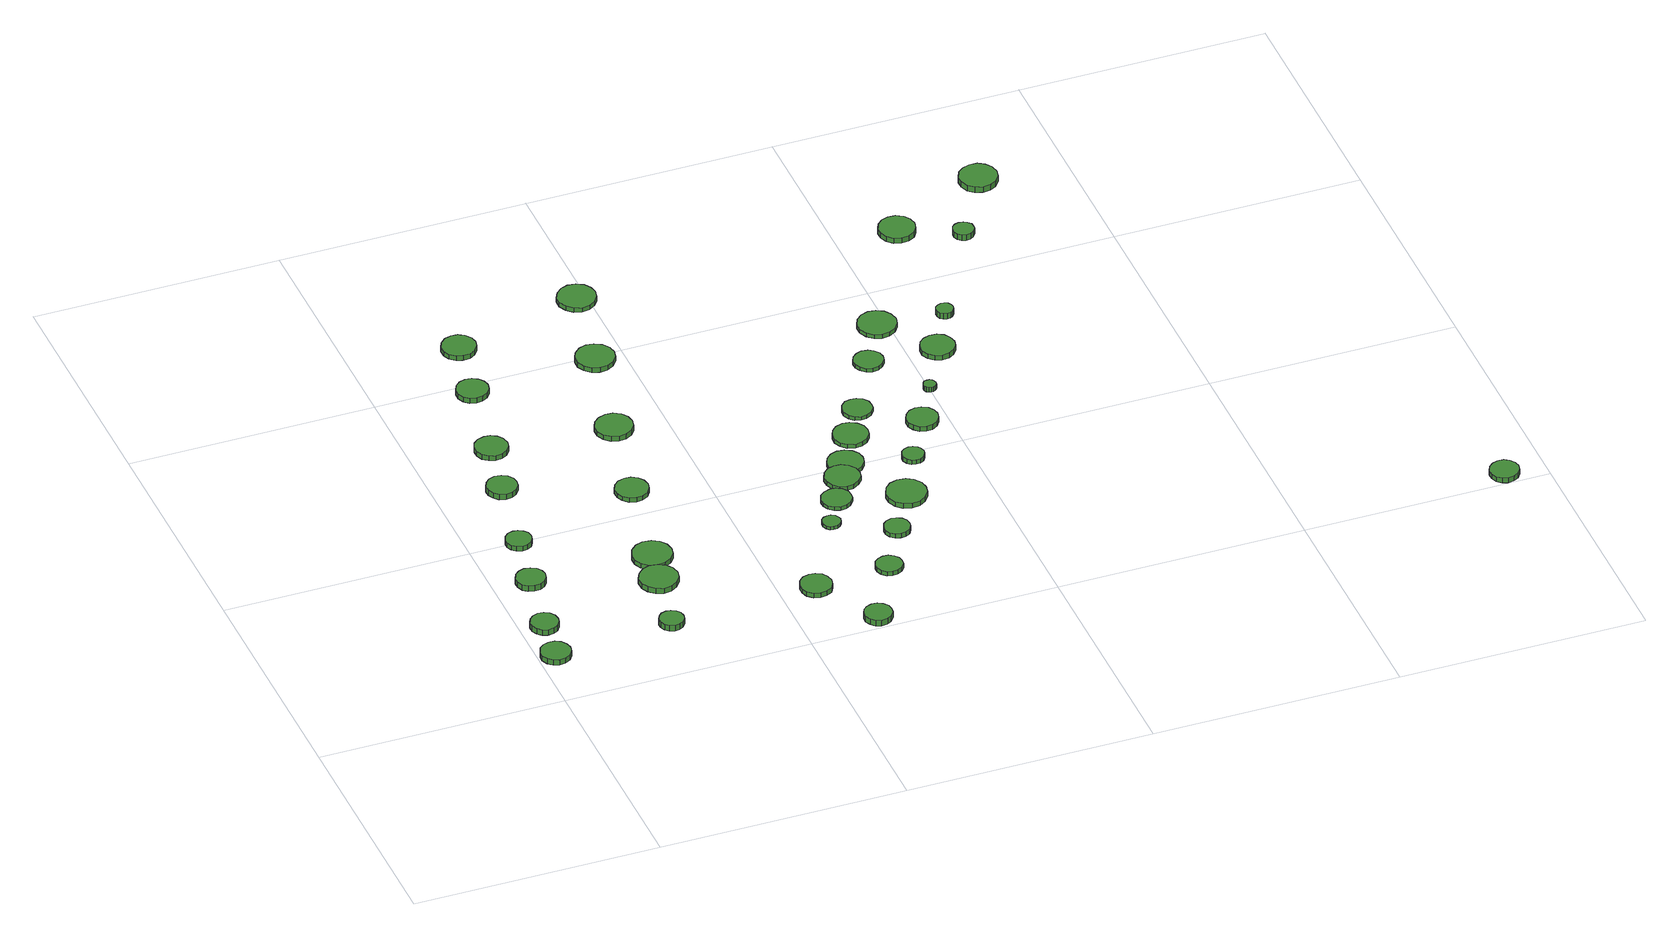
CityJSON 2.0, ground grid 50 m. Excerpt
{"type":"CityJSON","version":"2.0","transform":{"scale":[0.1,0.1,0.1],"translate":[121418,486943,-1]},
"CityObjects":{
"tree1":{"type":"SolitaryVegetationObject","attributes":{"function":"something"},"geometry":[{"type":"MultiSurface","lod":"1","boundaries":[[[0,1,2,3,4,5,6,7,8,9,10,11,12,13,14]],[[15,16,17,18,19,20,21,22,23,24,25,26,27,28,29]],[[0,29,28,1]],[[1,28,27,2]],[[2,27,26,3]],[[3,26,25,4]],[[4,25,24,5]],[[5,24,23,6]],[[6,23,22,7]],[[7,22,21,8]],[[8,21,20,9]],[[9,20,19,10]],[[10,19,18,11]],[[11,18,17,12]],[[12,17,16,13]],[[13,16,15,14]],[[14,15,29,0]]]}]},
"tree2":{"type":"SolitaryVegetationObject","attributes":{"function":"something"},"geometry":[{"type":"MultiSurface","lod":"1","boundaries":[[[30,31,32,33,34,35,36,37,38,39,40,41,42,43,44]],[[45,46,47,48,49,50,51,52,53,54,55,56,57,58,59]],[[30,59,58,31]],[[31,58,57,32]],[[32,57,56,33]],[[33,56,55,34]],[[34,55,54,35]],[[35,54,53,36]],[[36,53,52,37]],[[37,52,51,38]],[[38,51,50,39]],[[39,50,49,40]],[[40,49,48,41]],[[41,48,47,42]],[[42,47,46,43]],[[43,46,45,44]],[[44,45,59,30]]]}]},
"tree3":{"type":"SolitaryVegetationObject","attributes":{"function":"something"},"geometry":[{"type":"MultiSurface","lod":"1","boundaries":[[[60,61,62,63,64,65,66,67,68,69,70,71,72,73,74]],[[75,76,77,78,79,80,81,82,83,84,85,86,87,88,89]],[[60,89,88,61]],[[61,88,87,62]],[[62,87,86,63]],[[63,86,85,64]],[[64,85,84,65]],[[65,84,83,66]],[[66,83,82,67]],[[67,82,81,68]],[[68,81,80,69]],[[69,80,79,70]],[[70,79,78,71]],[[71,78,77,72]],[[72,77,76,73]],[[73,76,75,74]],[[74,75,89,60]]]}]},
"tree4":{"type":"SolitaryVegetationObject","attributes":{"function":"something"},"geometry":[{"type":"MultiSurface","lod":"1","boundaries":[[[90,91,92,93,94,95,96,97,98,99,100,101,102,103,104]],[[105,106,107,108,109,110,111,112,113,114,115,116,117,118,119]],[[90,119,118,91]],[[91,118,117,92]],[[92,117,116,93]],[[93,116,115,94]],[[94,115,114,95]],[[95,114,113,96]],[[96,113,112,97]],[[97,112,111,98]],[[98,111,110,99]],[[99,110,109,100]],[[100,109,108,101]],[[101,108,107,102]],[[102,107,106,103]],[[103,106,105,104]],[[104,105,119,90]]]}]},
"tree5":{"type":"SolitaryVegetationObject","attributes":{"function":"something"},"geometry":[{"type":"MultiSurface","lod":"1","boundaries":[[[120,121,122,123,124,125,126,127,128,129,130,131,132,133,134]],[[135,136,137,138,139,140,141,142,143,144,145,146,147,148,149]],[[120,149,148,121]],[[121,148,147,122]],[[122,147,146,123]],[[123,146,145,124]],[[124,145,144,125]],[[125,144,143,126]],[[126,143,142,127]],[[127,142,141,128]],[[128,141,140,129]],[[129,140,139,130]],[[130,139,138,131]],[[131,138,137,132]],[[132,137,136,133]],[[133,136,135,134]],[[134,135,149,120]]]}]},
"tree6":{"type":"SolitaryVegetationObject","attributes":{"function":"something"},"geometry":[{"type":"MultiSurface","lod":"1","boundaries":[[[150,151,152,153,154,155,156,157,158,159,160,161,162,163,164]],[[165,166,167,168,169,170,171,172,173,174,175,176,177,178,179]],[[150,179,178,151]],[[151,178,177,152]],[[152,177,176,153]],[[153,176,175,154]],[[154,175,174,155]],[[155,174,173,156]],[[156,173,172,157]],[[157,172,171,158]],[[158,171,170,159]],[[159,170,169,160]],[[160,169,168,161]],[[161,168,167,162]],[[162,167,166,163]],[[163,166,165,164]],[[164,165,179,150]]]}]},
"tree7":{"type":"SolitaryVegetationObject","attributes":{"function":"something"},"geometry":[{"type":"MultiSurface","lod":"1","boundaries":[[[180,181,182,183,184,185,186,187,188,189,190,191,192,193,194]],[[195,196,197,198,199,200,201,202,203,204,205,206,207,208,209]],[[180,209,208,181]],[[181,208,207,182]],[[182,207,206,183]],[[183,206,205,184]],[[184,205,204,185]],[[185,204,203,186]],[[186,203,202,187]],[[187,202,201,188]],[[188,201,200,189]],[[189,200,199,190]],[[190,199,198,191]],[[191,198,197,192]],[[192,197,196,193]],[[193,196,195,194]],[[194,195,209,180]]]}]},
"tree8":{"type":"SolitaryVegetationObject","attributes":{"function":"something"},"geometry":[{"type":"MultiSurface","lod":"1","boundaries":[[[210,211,212,213,214,215,216,217,218,219,220,221,222,223,224]],[[225,226,227,228,229,230,231,232,233,234,235,236,237,238,239]],[[210,239,238,211]],[[211,238,237,212]],[[212,237,236,213]],[[213,236,235,214]],[[214,235,234,215]],[[215,234,233,216]],[[216,233,232,217]],[[217,232,231,218]],[[218,231,230,219]],[[219,230,229,220]],[[220,229,228,221]],[[221,228,227,222]],[[222,227,226,223]],[[223,226,225,224]],[[224,225,239,210]]]}]},
"tree9":{"type":"SolitaryVegetationObject","attributes":{"function":"something"},"geometry":[{"type":"MultiSurface","lod":"1","boundaries":[[[240,241,242,243,244,245,246,247,248,249,250,251,252,253,254]],[[255,256,257,258,259,260,261,262,263,264,265,266,267,268,269]],[[240,269,268,241]],[[241,268,267,242]],[[242,267,266,243]],[[243,266,265,244]],[[244,265,264,245]],[[245,264,263,246]],[[246,263,262,247]],[[247,262,261,248]],[[248,261,260,249]],[[249,260,259,250]],[[250,259,258,251]],[[251,258,257,252]],[[252,257,256,253]],[[253,256,255,254]],[[254,255,269,240]]]}]},
"tree10":{"type":"SolitaryVegetationObject","attributes":{"function":"something"},"geometry":[{"type":"MultiSurface","lod":"1","boundaries":[[[270,271,272,273,274,275,276,277,278,279,280,281,282,283,284]],[[285,286,287,288,289,290,291,292,293,294,295,296,297,298,299]],[[270,299,298,271]],[[271,298,297,272]],[[272,297,296,273]],[[273,296,295,274]],[[274,295,294,275]],[[275,294,293,276]],[[276,293,292,277]],[[277,292,291,278]],[[278,291,290,279]],[[279,290,289,280]],[[280,289,288,281]],[[281,288,287,282]],[[282,287,286,283]],[[283,286,285,284]],[[284,285,299,270]]]}]},
"tree11":{"type":"SolitaryVegetationObject","attributes":{"function":"something"},"geometry":[{"type":"MultiSurface","lod":"1","boundaries":[[[300,301,302,303,304,305,306,307,308,309,310,311,312,313,314]],[[315,316,317,318,319,320,321,322,323,324,325,326,327,328,329]],[[300,329,328,301]],[[301,328,327,302]],[[302,327,326,303]],[[303,326,325,304]],[[304,325,324,305]],[[305,324,323,306]],[[306,323,322,307]],[[307,322,321,308]],[[308,321,320,309]],[[309,320,319,310]],[[310,319,318,311]],[[311,318,317,312]],[[312,317,316,313]],[[313,316,315,314]],[[314,315,329,300]]]}]},
"tree12":{"type":"SolitaryVegetationObject","attributes":{"function":"something"},"geometry":[{"type":"MultiSurface","lod":"1","boundaries":[[[330,331,332,333,334,335,336,337,338,339,340,341,342,343,344]],[[345,346,347,348,349,350,351,352,353,354,355,356,357,358,359]],[[330,359,358,331]],[[331,358,357,332]],[[332,357,356,333]],[[333,356,355,334]],[[334,355,354,335]],[[335,354,353,336]],[[336,353,352,337]],[[337,352,351,338]],[[338,351,350,339]],[[339,350,349,340]],[[340,349,348,341]],[[341,348,347,342]],[[342,347,346,343]],[[343,346,345,344]],[[344,345,359,330]]]}]},
"tree13":{"type":"SolitaryVegetationObject","attributes":{"function":"something"},"geometry":[{"type":"MultiSurface","lod":"1","boundaries":[[[360,361,362,363,364,365,366,367,368,369,370,371,372,373,374]],[[375,376,377,378,379,380,381,382,383,384,385,386,387,388,389]],[[360,389,388,361]],[[361,388,387,362]],[[362,387,386,363]],[[363,386,385,364]],[[364,385,384,365]],[[365,384,383,366]],[[366,383,382,367]],[[367,382,381,368]],[[368,381,380,369]],[[369,380,379,370]],[[370,379,378,371]],[[371,378,377,372]],[[372,377,376,373]],[[373,376,375,374]],[[374,375,389,360]]]}]},
"tree14":{"type":"SolitaryVegetationObject","attributes":{"function":"something"},"geometry":[{"type":"MultiSurface","lod":"1","boundaries":[[[390,391,392,393,394,395,396,397,398,399,400,401,402,403,404]],[[405,406,407,408,409,410,411,412,413,414,415,416,417,418,419]],[[390,419,418,391]],[[391,418,417,392]],[[392,417,416,393]],[[393,416,415,394]],[[394,415,414,395]],[[395,414,413,396]],[[396,413,412,397]],[[397,412,411,398]],[[398,411,410,399]],[[399,410,409,400]],[[400,409,408,401]],[[401,408,407,402]],[[402,407,406,403]],[[403,406,405,404]],[[404,405,419,390]]]}]},
"tree15":{"type":"SolitaryVegetationObject","attributes":{"function":"something"},"geometry":[{"type":"MultiSurface","lod":"1","boundaries":[[[420,421,422,423,424,425,426,427,428,429,430,431,432,433,434]],[[435,436,437,438,439,440,441,442,443,444,445,446,447,448,449]],[[420,449,448,421]],[[421,448,447,422]],[[422,447,446,423]],[[423,446,445,424]],[[424,445,444,425]],[[425,444,443,426]],[[426,443,442,427]],[[427,442,441,428]],[[428,441,440,429]],[[429,440,439,430]],[[430,439,438,431]],[[431,438,437,432]],[[432,437,436,433]],[[433,436,435,434]],[[434,435,449,420]]]}]},
"tree16":{"type":"SolitaryVegetationObject","attributes":{"function":"something"},"geometry":[{"type":"MultiSurface","lod":"1","boundaries":[[[450,451,452,453,454,455,456,457,458,459,460,461,462,463,464]],[[465,466,467,468,469,470,471,472,473,474,475,476,477,478,479]],[[450,479,478,451]],[[451,478,477,452]],[[452,477,476,453]],[[453,476,475,454]],[[454,475,474,455]],[[455,474,473,456]],[[456,473,472,457]],[[457,472,471,458]],[[458,471,470,459]],[[459,470,469,460]],[[460,469,468,461]],[[461,468,467,462]],[[462,467,466,463]],[[463,466,465,464]],[[464,465,479,450]]]}]},
"tree17":{"type":"SolitaryVegetationObject","attributes":{"function":"something"},"geometry":[{"type":"MultiSurface","lod":"1","boundaries":[[[480,481,482,483,484,485,486,487,488,489,490,491,492,493,494]],[[495,496,497,498,499,500,501,502,503,504,505,506,507,508,509]],[[480,509,508,481]],[[481,508,507,482]],[[482,507,506,483]],[[483,506,505,484]],[[484,505,504,485]],[[485,504,503,486]],[[486,503,502,487]],[[487,502,501,488]],[[488,501,500,489]],[[489,500,499,490]],[[490,499,498,491]],[[491,498,497,492]],[[492,497,496,493]],[[493,496,495,494]],[[494,495,509,480]]]}]},
"tree18":{"type":"SolitaryVegetationObject","attributes":{"function":"something"},"geometry":[{"type":"MultiSurface","lod":"1","boundaries":[[[510,511,512,513,514,515,516,517,518,519,520,521,522,523,524]],[[525,526,527,528,529,530,531,532,533,534,535,536,537,538,539]],[[510,539,538,511]],[[511,538,537,512]],[[512,537,536,513]],[[513,536,535,514]],[[514,535,534,515]],[[515,534,533,516]],[[516,533,532,517]],[[517,532,531,518]],[[518,531,530,519]],[[519,530,529,520]],[[520,529,528,521]],[[521,528,527,522]],[[522,527,526,523]],[[523,526,525,524]],[[524,525,539,510]]]}]},
"tree19":{"type":"SolitaryVegetationObject","attributes":{"function":"something"},"geometry":[{"type":"MultiSurface","lod":"1","boundaries":[[[540,541,542,543,544,545,546,547,548,549,550,551,552,553,554]],[[555,556,557,558,559,560,561,562,563,564,565,566,567,568,569]],[[540,569,568,541]],[[541,568,567,542]],[[542,567,566,543]],[[543,566,565,544]],[[544,565,564,545]],[[545,564,563,546]],[[546,563,562,547]],[[547,562,561,548]],[[548,561,560,549]],[[549,560,559,550]],[[550,559,558,551]],[[551,558,557,552]],[[552,557,556,553]],[[553,556,555,554]],[[554,555,569,540]]]}]},
"tree20":{"type":"SolitaryVegetationObject","attributes":{"function":"something"},"geometry":[{"type":"MultiSurface","lod":"1","boundaries":[[[570,571,572,573,574,575,576,577,578,579,580,581,582,583,584]],[[585,586,587,588,589,590,591,592,593,594,595,596,597,598,599]],[[570,599,598,571]],[[571,598,597,572]],[[572,597,596,573]],[[573,596,595,574]],[[574,595,594,575]],[[575,594,593,576]],[[576,593,592,577]],[[577,592,591,578]],[[578,591,590,579]],[[579,590,589,580]],[[580,589,588,581]],[[581,588,587,582]],[[582,587,586,583]],[[583,586,585,584]],[[584,585,599,570]]]}]},
"tree21":{"type":"SolitaryVegetationObject","attributes":{"function":"something"},"geometry":[{"type":"MultiSurface","lod":"1","boundaries":[[[600,601,602,603,604,605,606,607,608,609,610,611,612,613,614]],[[615,616,617,618,619,620,621,622,623,624,625,626,627,628,629]],[[600,629,628,601]],[[601,628,627,602]],[[602,627,626,603]],[[603,626,625,604]],[[604,625,624,605]],[[605,624,623,606]],[[606,623,622,607]],[[607,622,621,608]],[[608,621,620,609]],[[609,620,619,610]],[[610,619,618,611]],[[611,618,617,612]],[[612,617,616,613]],[[613,616,615,614]],[[614,615,629,600]]]}]},
"tree22":{"type":"SolitaryVegetationObject","attributes":{"function":"something"},"geometry":[{"type":"MultiSurface","lod":"1","boundaries":[[[630,631,632,633,634,635,636,637,638,639,640,641,642,643,644]],[[645,646,647,648,649,650,651,652,653,654,655,656,657,658,659]],[[630,659,658,631]],[[631,658,657,632]],[[632,657,656,633]],[[633,656,655,634]],[[634,655,654,635]],[[635,654,653,636]],[[636,653,652,637]],[[637,652,651,638]],[[638,651,650,639]],[[639,650,649,640]],[[640,649,648,641]],[[641,648,647,642]],[[642,647,646,643]],[[643,646,645,644]],[[644,645,659,630]]]}]},
"tree23":{"type":"SolitaryVegetationObject","attributes":{"function":"something"},"geometry":[{"type":"MultiSurface","lod":"1","boundaries":[[[660,661,662,663,664,665,666,667,668,669,670,671,672,673,674]],[[675,676,677,678,679,680,681,682,683,684,685,686,687,688,689]],[[660,689,688,661]],[[661,688,687,662]],[[662,687,686,663]],[[663,686,685,664]],[[664,685,684,665]],[[665,684,683,666]],[[666,683,682,667]],[[667,682,681,668]],[[668,681,680,669]],[[669,680,679,670]],[[670,679,678,671]],[[671,678,677,672]],[[672,677,676,673]],[[673,676,675,674]],[[674,675,689,660]]]}]},
"tree24":{"type":"SolitaryVegetationObject","attributes":{"function":"something"},"geometry":[{"type":"MultiSurface","lod":"1","boundaries":[[[690,691,692,693,694,695,696,697,698,699,700,701,702,703,704]],[[705,706,707,708,709,710,711,712,713,714,715,716,717,718,719]],[[690,719,718,691]],[[691,718,717,692]],[[692,717,716,693]],[[693,716,715,694]],[[694,715,714,695]],[[695,714,713,696]],[[696,713,712,697]],[[697,712,711,698]],[[698,711,710,699]],[[699,710,709,700]],[[700,709,708,701]],[[701,708,707,702]],[[702,707,706,703]],[[703,706,705,704]],[[704,705,719,690]]]}]},
"tree25":{"type":"SolitaryVegetationObject","attributes":{"function":"something"},"geometry":[{"type":"MultiSurface","lod":"1","boundaries":[[[720,721,722,723,724,725,726,727,728,729,730,731,732,733,734]],[[735,736,737,738,739,740,741,742,743,744,745,746,747,748,749]],[[720,749,748,721]],[[721,748,747,722]],[[722,747,746,723]],[[723,746,745,724]],[[724,745,744,725]],[[725,744,743,726]],[[726,743,742,727]],[[727,742,741,728]],[[728,741,740,729]],[[729,740,739,730]],[[730,739,738,731]],[[731,738,737,732]],[[732,737,736,733]],[[733,736,735,734]],[[734,735,749,720]]]}]},
"tree26":{"type":"SolitaryVegetationObject","attributes":{"function":"something"},"geometry":[{"type":"MultiSurface","lod":"1","boundaries":[[[750,751,752,753,754,755,756,757,758,759,760,761,762,763,764]],[[765,766,767,768,769,770,771,772,773,774,775,776,777,778,779]],[[750,779,778,751]],[[751,778,777,752]],[[752,777,776,753]],[[753,776,775,754]],[[754,775,774,755]],[[755,774,773,756]],[[756,773,772,757]],[[757,772,771,758]],[[758,771,770,759]],[[759,770,769,760]],[[760,769,768,761]],[[761,768,767,762]],[[762,767,766,763]],[[763,766,765,764]],[[764,765,779,750]]]}]},
"tree27":{"type":"SolitaryVegetationObject","attributes":{"function":"something"},"geometry":[{"type":"MultiSurface","lod":"1","boundaries":[[[780,781,782,783,784,785,786,787,788,789,790,791,792,793,794]],[[795,796,797,798,799,800,801,802,803,804,805,806,807,808,809]],[[780,809,808,781]],[[781,808,807,782]],[[782,807,806,783]],[[783,806,805,784]],[[784,805,804,785]],[[785,804,803,786]],[[786,803,802,787]],[[787,802,801,788]],[[788,801,800,789]],[[789,800,799,790]],[[790,799,798,791]],[[791,798,797,792]],[[792,797,796,793]],[[793,796,795,794]],[[794,795,809,780]]]}]},
"tree28":{"type":"SolitaryVegetationObject","attributes":{"function":"something"},"geometry":[{"type":"MultiSurface","lod":"1","boundaries":[[[810,811,812,813,814,815,816,817,818,819,820,821,822,823,824]],[[825,826,827,828,829,830,831,832,833,834,835,836,837,838,839]],[[810,839,838,811]],[[811,838,837,812]],[[812,837,836,813]],[[813,836,835,814]],[[814,835,834,815]],[[815,834,833,816]],[[816,833,832,817]],[[817,832,831,818]],[[818,831,830,819]],[[819,830,829,820]],[[820,829,828,821]],[[821,828,827,822]],[[822,827,826,823]],[[823,826,825,824]],[[824,825,839,810]]]}]},
"tree29":{"type":"SolitaryVegetationObject","attributes":{"function":"something"},"geometry":[{"type":"MultiSurface","lod":"1","boundaries":[[[840,841,842,843,844,845,846,847,848,849,850,851,852,853,854]],[[855,856,857,858,859,860,861,862,863,864,865,866,867,868,869]],[[840,869,868,841]],[[841,868,867,842]],[[842,867,866,843]],[[843,866,865,844]],[[844,865,864,845]],[[845,864,863,846]],[[846,863,862,847]],[[847,862,861,848]],[[848,861,860,849]],[[849,860,859,850]],[[850,859,858,851]],[[851,858,857,852]],[[852,857,856,853]],[[853,856,855,854]],[[854,855,869,840]]]}]},
"tree30":{"type":"SolitaryVegetationObject","attributes":{"function":"something"},"geometry":[{"type":"MultiSurface","lod":"1","boundaries":[[[870,871,872,873,874,875,876,877,878,879,880,881,882,883,884]],[[885,886,887,888,889,890,891,892,893,894,895,896,897,898,899]],[[870,899,898,871]],[[871,898,897,872]],[[872,897,896,873]],[[873,896,895,874]],[[874,895,894,875]],[[875,894,893,876]],[[876,893,892,877]],[[877,892,891,878]],[[878,891,890,879]],[[879,890,889,880]],[[880,889,888,881]],[[881,888,887,882]],[[882,887,886,883]],[[883,886,885,884]],[[884,885,899,870]]]}]},
"tree31":{"type":"SolitaryVegetationObject","attributes":{"function":"something"},"geometry":[{"type":"MultiSurface","lod":"1","boundaries":[[[900,901,902,903,904,905,906,907,908,909,910,911,912,913,914]],[[915,916,917,918,919,920,921,922,923,924,925,926,927,928,929]],[[900,929,928,901]],[[901,928,927,902]],[[902,927,926,903]],[[903,926,925,904]],[[904,925,924,905]],[[905,924,923,906]],[[906,923,922,907]],[[907,922,921,908]],[[908,921,920,909]],[[909,920,919,910]],[[910,919,918,911]],[[911,918,917,912]],[[912,917,916,913]],[[913,916,915,914]],[[914,915,929,900]]]}]},
"tree32":{"type":"SolitaryVegetationObject","attributes":{"function":"something"},"geometry":[{"type":"MultiSurface","lod":"1","boundaries":[[[930,931,932,933,934,935,936,937,938,939,940,941,942,943,944]],[[945,946,947,948,949,950,951,952,953,954,955,956,957,958,959]],[[930,959,958,931]],[[931,958,957,932]],[[932,957,956,933]],[[933,956,955,934]],[[934,955,954,935]],[[935,954,953,936]],[[936,953,952,937]],[[937,952,951,938]],[[938,951,950,939]],[[939,950,949,940]],[[940,949,948,941]],[[941,948,947,942]],[[942,947,946,943]],[[943,946,945,944]],[[944,945,959,930]]]}]},
"tree33":{"type":"SolitaryVegetationObject","attributes":{"function":"something"},"geometry":[{"type":"MultiSurface","lod":"1","boundaries":[[[960,961,962,963,964,965,966,967,968,969,970,971,972,973,974]],[[975,976,977,978,979,980,981,982,983,984,985,986,987,988,989]],[[960,989,988,961]],[[961,988,987,962]],[[962,987,986,963]],[[963,986,985,964]],[[964,985,984,965]],[[965,984,983,966]],[[966,983,982,967]],[[967,982,981,968]],[[968,981,980,969]],[[969,980,979,970]],[[970,979,978,971]],[[971,978,977,972]],[[972,977,976,973]],[[973,976,975,974]],[[974,975,989,960]]]}]},
"tree34":{"type":"SolitaryVegetationObject","attributes":{"function":"something"},"geometry":[{"type":"MultiSurface","lod":"1","boundaries":[[[990,991,992,993,994,995,996,997,998,999,1000,1001,1002,1003,1004]],[[1005,1006,1007,1008,1009,1010,1011,1012,1013,1014,1015,1016,1017,1018,1019]],[[990,1019,1018,991]],[[991,1018,1017,992]],[[992,1017,1016,993]],[[993,1016,1015,994]],[[994,1015,1014,995]],[[995,1014,1013,996]],[[996,1013,1012,997]],[[997,1012,1011,998]],[[998,1011,1010,999]],[[999,1010,1009,1000]],[[1000,1009,1008,1001]],[[1001,1008,1007,1002]],[[1002,1007,1006,1003]],[[1003,1006,1005,1004]],[[1004,1005,1019,990]]]}]},
"tree35":{"type":"SolitaryVegetationObject","attributes":{"function":"something"},"geometry":[{"type":"MultiSurface","lod":"1","boundaries":[[[1020,1021,1022,1023,1024,1025,1026,1027,1028,1029,1030,1031,1032,1033,1034]],[[1035,1036,1037,1038,1039,1040,1041,1042,1043,1044,1045,1046,1047,1048,1049]],[[1020,1049,1048,1021]],[[1021,1048,1047,1022]],[[1022,1047,1046,1023]],[[1023,1046,1045,1024]],[[1024,1045,1044,1025]],[[1025,1044,1043,1026]],[[1026,1043,1042,1027]],[[1027,1042,1041,1028]],[[1028,1041,1040,1029]],[[1029,1040,1039,1030]],[[1030,1039,1038,1031]],[[1031,1038,1037,1032]],[[1032,1037,1036,1033]],[[1033,1036,1035,1034]],[[1034,1035,1049,1020]]]}]},
"tree36":{"type":"SolitaryVegetationObject","attributes":{"function":"something"},"geometry":[{"type":"MultiSurface","lod":"1","boundaries":[[[1050,1051,1052,1053,1054,1055,1056,1057,1058,1059,1060,1061,1062,1063,1064]],[[1065,1066,1067,1068,1069,1070,1071,1072,1073,1074,1075,1076,1077,1078,1079]],[[1050,1079,1078,1051]],[[1051,1078,1077,1052]],[[1052,1077,1076,1053]],[[1053,1076,1075,1054]],[[1054,1075,1074,1055]],[[1055,1074,1073,1056]],[[1056,1073,1072,1057]],[[1057,1072,1071,1058]],[[1058,1071,1070,1059]],[[1059,1070,1069,1060]],[[1060,1069,1068,1061]],[[1061,1068,1067,1062]],[[1062,1067,1066,1063]],[[1063,1066,1065,1064]],[[1064,1065,1079,1050]]]}]},
"tree37":{"type":"SolitaryVegetationObject","attributes":{"function":"something"},"geometry":[{"type":"MultiSurface","lod":"1","boundaries":[[[1080,1081,1082,1083,1084,1085,1086,1087,1088,1089,1090,1091,1092,1093,1094]],[[1095,1096,1097,1098,1099,1100,1101,1102,1103,1104,1105,1106,1107,1108,1109]],[[1080,1109,1108,1081]],[[1081,1108,1107,1082]],[[1082,1107,1106,1083]],[[1083,1106,1105,1084]],[[1084,1105,1104,1085]],[[1085,1104,1103,1086]],[[1086,1103,1102,1087]],[[1087,1102,1101,1088]],[[1088,1101,1100,1089]],[[1089,1100,1099,1090]],[[1090,1099,1098,1091]],[[1091,1098,1097,1092]],[[1092,1097,1096,1093]],[[1093,1096,1095,1094]],[[1094,1095,1109,1080]]]}]}
},
"vertices":[
[61,128,27],[58,140,27],[51,151,27],[40,157,27],[27,158,27],[15,154,27],[6,146,27],[1,134,27],[1,122,27],[6,110,27],[15,102,27],[27,98,27],[40,99,27],[51,105,27],[58,116,27],[58,116,15],[51,105,15],[40,99,15],[27,98,15],[15,102,15],[6,110,15],[1,122,15],[1,134,15],[6,146,15],[15,154,15],[27,158,15],[40,157,15],[51,151,15],[58,140,15],[61,128,15],
[74,228,23],[72,239,23],[65,249,23],[55,255,23],[43,256,23],[32,252,23],[24,244,23],[19,234,23],[19,222,23],[24,212,23],[32,204,23],[43,200,23],[55,202,23],[65,207,23],[72,217,23],[72,217,10],[65,207,10],[55,202,10],[43,200,10],[32,204,10],[24,212,10],[19,222,10],[19,234,10],[24,244,10],[32,252,10],[43,256,10],[55,255,10],[65,249,10],[72,239,10],[74,228,10],
[104,374,19],[102,385,19],[95,395,19],[84,401,19],[72,403,19],[60,399,19],[51,391,19],[46,380,19],[46,368,19],[51,356,19],[60,348,19],[72,345,19],[84,346,19],[95,352,19],[102,362,19],[102,362,6],[95,352,6],[84,346,6],[72,345,6],[60,348,6],[51,356,6],[46,368,6],[46,380,6],[51,391,6],[60,399,6],[72,403,6],[84,401,6],[95,395,6],[102,385,6],[104,374,6],
[124,498,17],[122,509,17],[116,517,17],[106,523,17],[96,524,17],[85,521,17],[77,513,17],[73,503,17],[73,493,17],[77,483,17],[85,476,17],[96,472,17],[106,473,17],[116,479,17],[122,488,17],[122,488,6],[116,479,6],[106,473,6],[96,472,6],[85,476,6],[77,483,6],[73,493,6],[73,503,6],[77,513,6],[85,521,6],[96,524,6],[106,523,6],[116,517,6],[122,509,6],[124,498,6],
[299,151,23],[297,161,23],[291,169,23],[282,174,23],[272,175,23],[262,172,23],[255,165,23],[250,156,23],[250,146,23],[255,136,23],[262,130,23],[272,126,23],[282,128,23],[291,133,23],[297,141,23],[297,141,10],[291,133,10],[282,128,10],[272,126,10],[262,130,10],[255,136,10],[250,146,10],[250,156,10],[255,165,10],[262,172,10],[272,175,10],[282,174,10],[291,169,10],[297,161,10],[299,151,10],
[160,667,18],[158,679,18],[150,690,18],[139,696,18],[126,698,18],[114,694,18],[105,685,18],[99,673,18],[99,661,18],[105,649,18],[114,640,18],[126,636,18],[139,638,18],[150,644,18],[158,655,18],[158,655,6],[150,644,6],[139,638,6],[126,636,6],[114,640,6],[105,649,6],[99,661,6],[99,673,6],[105,685,6],[114,694,6],[126,698,6],[139,696,6],[150,690,6],[158,679,6],[160,667,6],
[340,288,19],[337,303,19],[327,316,19],[313,324,19],[297,326,19],[282,321,19],[270,310,19],[263,296,19],[263,279,19],[270,265,19],[282,254,19],[297,249,19],[313,251,19],[327,259,19],[337,272,19],[337,272,7],[327,259,7],[313,251,7],[297,249,7],[282,254,7],[270,265,7],[263,279,7],[263,296,7],[270,310,7],[282,321,7],[297,326,7],[313,324,7],[327,316,7],[337,303,7],[340,288,7],
[189,791,17],[186,805,17],[178,816,17],[166,823,17],[153,824,17],[140,820,17],[129,811,17],[124,798,17],[124,785,17],[129,772,17],[140,763,17],[153,759,17],[166,760,17],[178,767,17],[186,778,17],[186,778,6],[178,767,6],[166,760,6],[153,759,6],[140,763,6],[129,772,6],[124,785,6],[124,798,6],[129,811,6],[140,820,6],[153,824,6],[166,823,6],[178,816,6],[186,805,6],[189,791,6],
[357,364,17],[354,380,17],[344,394,17],[330,402,17],[313,404,17],[298,399,17],[285,387,17],[279,372,17],[279,356,17],[285,341,17],[298,330,17],[313,325,17],[330,327,17],[344,335,17],[354,348,17],[354,348,6],[344,335,6],[330,327,6],[313,325,6],[298,330,6],[285,341,6],[279,356,6],[279,372,6],[285,387,6],[298,399,6],[313,404,6],[330,402,6],[344,394,6],[354,380,6],[357,364,6],
[220,974,18],[217,987,18],[209,997,18],[198,1004,18],[185,1005,18],[172,1001,18],[162,992,18],[157,980,18],[157,967,18],[162,955,18],[172,946,18],[185,942,18],[198,944,18],[209,950,18],[217,961,18],[217,961,6],[209,950,6],[198,944,6],[185,942,6],[172,946,6],[162,955,6],[157,967,6],[157,980,6],[162,992,6],[172,1001,6],[185,1005,6],[198,1004,6],[209,997,6],[217,987,6],[220,974,6],
[390,573,16],[387,587,16],[379,598,16],[367,605,16],[354,606,16],[340,602,16],[330,593,16],[324,580,16],[324,566,16],[330,554,16],[340,544,16],[354,540,16],[367,541,16],[379,548,16],[387,560,16],[387,560,6],[379,548,6],[367,541,6],[354,540,6],[340,544,6],[330,554,6],[324,566,6],[324,580,6],[330,593,6],[340,602,6],[354,606,6],[367,605,6],[379,598,6],[387,587,6],[390,573,6],
[248,1112,17],[245,1125,17],[236,1137,17],[224,1144,17],[210,1145,17],[197,1141,17],[186,1131,17],[180,1119,17],[180,1104,17],[186,1092,17],[197,1082,17],[210,1078,17],[224,1079,17],[236,1086,17],[245,1098,17],[245,1098,6],[236,1086,6],[224,1079,6],[210,1078,6],[197,1082,6],[186,1092,6],[180,1104,6],[180,1119,6],[186,1131,6],[197,1141,6],[210,1145,6],[224,1144,6],[236,1137,6],[245,1125,6],[248,1112,6],
[604,162,17],[601,175,17],[594,186,17],[582,193,17],[569,194,17],[556,190,17],[546,181,17],[541,169,17],[541,156,17],[546,143,17],[556,134,17],[569,130,17],[582,132,17],[594,138,17],[601,149,17],[601,149,7],[594,138,7],[582,132,7],[569,130,7],[556,134,7],[546,143,7],[541,156,7],[541,169,7],[546,181,7],[556,190,7],[569,194,7],[582,193,7],[594,186,7],[601,175,7],[604,162,7],
[434,770,17],[431,785,17],[422,798,17],[408,806,17],[393,807,17],[378,802,17],[366,792,17],[360,778,17],[360,762,17],[366,748,17],[378,737,17],[393,732,17],[408,734,17],[422,742,17],[431,754,17],[431,754,6],[422,742,6],[408,734,6],[393,732,6],[378,737,6],[366,748,6],[360,762,6],[360,778,6],[366,792,6],[378,802,6],[393,807,6],[408,806,6],[422,798,6],[431,785,6],[434,770,6],
[674,28,23],[672,40,23],[665,49,23],[655,55,23],[643,56,23],[632,52,23],[624,45,23],[619,34,23],[619,22,23],[624,12,23],[632,4,23],[643,0,23],[655,2,23],[665,7,23],[672,17,23],[672,17,10],[665,7,10],[655,2,10],[643,0,10],[632,4,10],[624,12,10],[619,22,10],[619,34,10],[624,45,10],[632,52,10],[643,56,10],[655,55,10],[665,49,10],[672,40,10],[674,28,10],
[481,988,17],[478,1003,17],[468,1016,17],[454,1024,17],[438,1026,17],[423,1021,17],[411,1010,17],[404,996,17],[404,979,17],[411,965,17],[423,954,17],[438,949,17],[454,951,17],[468,959,17],[478,972,17],[478,972,6],[468,959,6],[454,951,6],[438,949,6],[423,954,6],[411,965,6],[404,979,6],[404,996,6],[411,1010,6],[423,1021,6],[438,1026,6],[454,1024,6],[468,1016,6],[478,1003,6],[481,988,6],
[691,341,14],[689,348,14],[685,355,14],[678,359,14],[670,359,14],[663,357,14],[657,352,14],[654,345,14],[654,337,14],[657,330,14],[663,324,14],[670,322,14],[678,323,14],[685,327,14],[689,333,14],[689,333,7],[685,327,7],[678,323,7],[670,322,7],[663,324,7],[657,330,7],[654,337,7],[654,345,7],[657,352,7],[663,357,7],[670,359,7],[678,359,7],[685,355,7],[689,348,7],[691,341,7],
[751,172,16],[749,183,16],[742,192,16],[732,198,16],[721,199,16],[711,195,16],[702,188,16],[698,178,16],[698,167,16],[702,157,16],[711,149,16],[721,146,16],[732,147,16],[742,152,16],[749,161,16],[749,161,7],[742,152,7],[732,147,7],[721,146,7],[711,149,7],[702,157,7],[698,167,7],[698,178,7],[702,188,7],[711,195,7],[721,199,7],[732,198,7],[742,192,7],[749,183,7],[751,172,7],
[738,406,14],[736,418,14],[728,429,14],[717,435,14],[705,436,14],[693,432,14],[683,424,14],[678,412,14],[678,400,14],[683,388,14],[693,380,14],[705,376,14],[717,377,14],[728,383,14],[736,394,14],[736,394,6],[728,383,6],[717,377,6],[705,376,6],[693,380,6],[683,388,6],[678,400,6],[678,412,6],[683,424,6],[693,432,6],[705,436,6],[717,435,6],[728,429,6],[736,418,6],[738,406,6],
[517,1179,16],[514,1194,16],[505,1207,16],[491,1215,16],[475,1217,16],[460,1212,16],[448,1201,16],[441,1187,16],[441,1171,16],[448,1156,16],[460,1145,16],[475,1140,16],[491,1142,16],[505,1150,16],[514,1163,16],[514,1163,6],[505,1150,6],[491,1142,6],[475,1140,6],[460,1145,6],[448,1156,6],[441,1171,6],[441,1187,6],[448,1201,6],[460,1212,6],[475,1217,6],[491,1215,6],[505,1207,6],[514,1194,6],[517,1179,6],
[807,278,17],[805,288,17],[799,297,17],[789,302,17],[779,304,17],[768,300,17],[760,293,17],[756,283,17],[756,272,17],[760,262,17],[768,255,17],[779,252,17],[789,253,17],[799,258,17],[805,267,17],[805,267,7],[799,258,7],[789,253,7],[779,252,7],[768,255,7],[760,262,7],[756,272,7],[756,283,7],[760,293,7],[768,300,7],[779,304,7],[789,302,7],[799,297,7],[805,288,7],[807,278,7],
[778,466,15],[775,480,15],[766,492,15],[753,500,15],[739,501,15],[725,497,15],[714,487,15],[708,473,15],[708,459,15],[714,445,15],[725,435,15],[739,431,15],[753,432,15],[766,440,15],[775,451,15],[775,451,6],[766,440,6],[753,432,6],[739,431,6],[725,435,6],[714,445,6],[708,459,6],[708,473,6],[714,487,6],[725,497,6],[739,501,6],[753,500,6],[766,492,6],[775,480,6],[778,466,6],
[801,508,14],[798,523,14],[789,535,14],[776,542,14],[761,544,14],[747,539,14],[736,529,14],[730,516,14],[730,501,14],[736,487,14],[747,477,14],[761,472,14],[776,474,14],[789,481,14],[798,493,14],[798,493,6],[789,481,6],[776,474,6],[761,472,6],[747,477,6],[736,487,6],[730,501,6],[730,516,6],[736,529,6],[747,539,6],[761,544,6],[776,542,6],[789,535,6],[798,523,6],[801,508,6],
[877,374,17],[874,390,17],[864,404,17],[850,412,17],[833,414,17],[817,409,17],[805,398,17],[798,382,17],[798,366,17],[805,350,17],[817,339,17],[833,334,17],[850,336,17],[864,344,17],[874,358,17],[874,358,6],[864,344,6],[850,336,6],[833,334,6],[817,339,6],[805,350,6],[798,366,6],[798,382,6],[805,398,6],[817,409,6],[833,414,6],[850,412,6],[864,404,6],[874,390,6],[877,374,6],
[841,586,15],[838,600,15],[829,612,15],[816,619,15],[802,621,15],[787,616,15],[777,606,15],[771,593,15],[771,578,15],[777,565,15],[787,555,15],[802,550,15],[816,552,15],[829,559,15],[838,571,15],[838,571,6],[829,559,6],[816,552,6],[802,550,6],[787,555,6],[777,565,6],[771,578,6],[771,593,6],[777,606,6],[787,616,6],[802,621,6],[816,619,6],[829,612,6],[838,600,6],[841,586,6],
[915,483,16],[913,492,16],[908,499,16],[900,504,16],[891,505,16],[882,502,16],[875,496,16],[871,487,16],[871,478,16],[875,470,16],[882,463,16],[891,461,16],[900,461,16],[908,466,16],[913,474,16],[913,474,6],[908,466,6],[900,461,6],[891,461,6],[882,463,6],[875,470,6],[871,478,6],[871,487,6],[875,496,6],[882,502,6],[891,505,6],[900,504,6],[908,499,6],[913,492,6],[915,483,6],
[877,659,14],[875,671,14],[867,681,14],[856,687,14],[844,688,14],[832,685,14],[823,676,14],[818,665,14],[818,653,14],[823,641,14],[832,633,14],[844,629,14],[856,630,14],[867,637,14],[875,647,14],[875,647,6],[867,637,6],[856,630,6],[844,629,6],[832,633,6],[823,641,6],[818,653,6],[818,665,6],[823,676,6],[832,685,6],[844,688,6],[856,687,6],[867,681,6],[875,671,6],[877,659,6],
[982,584,17],[979,596,17],[972,607,17],[960,614,17],[947,615,17],[934,611,17],[925,602,17],[919,590,17],[919,577,17],[925,565,17],[934,556,17],[947,552,17],[960,553,17],[972,560,17],[979,571,17],[979,571,6],[972,560,6],[960,553,6],[947,552,6],[934,556,6],[925,565,6],[919,577,6],[919,590,6],[925,602,6],[934,611,6],[947,615,6],[960,614,6],[972,607,6],[979,596,6],[982,584,6],
[952,794,14],[950,806,14],[942,816,14],[932,822,14],[919,824,14],[908,820,14],[898,812,14],[893,800,14],[893,788,14],[898,777,14],[908,768,14],[919,764,14],[932,766,14],[942,772,14],[950,782,14],[950,782,6],[942,772,6],[932,766,6],[919,764,6],[908,768,6],[898,777,6],[893,788,6],[893,800,6],[898,812,6],[908,820,6],[919,824,6],[932,822,6],[942,816,6],[950,806,6],[952,794,6],
[1014,677,17],[1013,682,17],[1010,686,17],[1005,689,17],[1000,689,17],[995,688,17],[991,684,17],[989,679,17],[989,674,17],[991,669,17],[995,666,17],[1000,664,17],[1005,664,17],[1010,667,17],[1013,671,17],[1013,671,6],[1010,667,6],[1005,664,6],[1000,664,6],[995,666,6],[991,669,6],[989,674,6],[989,679,6],[991,684,6],[995,688,6],[1000,689,6],[1005,689,6],[1010,686,6],[1013,682,6],[1014,677,6],
[1018,896,15],[1014,912,15],[1005,925,15],[991,933,15],[975,935,15],[960,930,15],[948,919,15],[941,904,15],[941,888,15],[948,873,15],[960,862,15],[975,857,15],[991,859,15],[1005,867,15],[1014,880,15],[1014,880,6],[1005,867,6],[991,859,6],[975,857,6],[960,862,6],[948,873,6],[941,888,6],[941,904,6],[948,919,6],[960,930,6],[975,935,6],[991,933,6],[1005,925,6],[1014,912,6],[1018,896,6],
[1094,786,17],[1091,800,17],[1083,812,17],[1071,819,17],[1056,820,17],[1043,816,17],[1032,807,17],[1026,794,17],[1026,779,17],[1032,766,17],[1043,757,17],[1056,752,17],[1071,754,17],[1083,761,17],[1091,772,17],[1091,772,6],[1083,761,6],[1071,754,6],[1056,752,6],[1043,757,6],[1032,766,6],[1026,779,6],[1026,794,6],[1032,807,6],[1043,816,6],[1056,820,6],[1071,819,6],[1083,812,6],[1091,800,6],[1094,786,6],
[1130,885,21],[1128,892,21],[1124,898,21],[1118,901,21],[1111,902,21],[1104,900,21],[1098,895,21],[1096,889,21],[1096,882,21],[1098,875,21],[1104,870,21],[1111,868,21],[1118,869,21],[1124,872,21],[1128,878,21],[1128,878,8],[1124,872,8],[1118,869,8],[1111,868,8],[1104,870,8],[1098,875,8],[1096,882,8],[1096,889,8],[1098,895,8],[1104,900,8],[1111,902,8],[1118,901,8],[1124,898,8],[1128,892,8],[1130,885,8],
[1155,1152,26],[1151,1167,26],[1143,1179,26],[1129,1187,26],[1114,1188,26],[1100,1184,26],[1089,1173,26],[1083,1160,26],[1083,1145,26],[1089,1131,26],[1100,1121,26],[1114,1116,26],[1129,1118,26],[1143,1125,26],[1151,1137,26],[1151,1137,14],[1143,1125,14],[1129,1118,14],[1114,1116,14],[1100,1121,14],[1089,1131,14],[1083,1145,14],[1083,1160,14],[1089,1173,14],[1100,1184,14],[1114,1188,14],[1129,1187,14],[1143,1179,14],[1151,1167,14],[1155,1152,14],
[1255,1102,26],[1254,1111,26],[1248,1118,26],[1241,1122,26],[1232,1123,26],[1224,1121,26],[1217,1115,26],[1214,1107,26],[1214,1098,26],[1217,1090,26],[1224,1084,26],[1232,1081,26],[1241,1082,26],[1248,1087,26],[1254,1094,26],[1254,1094,13],[1248,1087,13],[1241,1082,13],[1232,1081,13],[1224,1084,13],[1217,1090,13],[1214,1098,13],[1214,1107,13],[1217,1115,13],[1224,1121,13],[1232,1123,13],[1241,1122,13],[1248,1118,13],[1254,1111,13],[1255,1102,13],
[1362,1258,20],[1359,1273,20],[1349,1286,20],[1336,1294,20],[1320,1295,20],[1305,1290,20],[1293,1280,20],[1287,1265,20],[1287,1250,20],[1293,1235,20],[1305,1225,20],[1320,1220,20],[1336,1221,20],[1349,1229,20],[1359,1242,20],[1359,1242,7],[1349,1229,7],[1336,1221,7],[1320,1220,7],[1305,1225,7],[1293,1235,7],[1287,1250,7],[1287,1265,7],[1293,1280,7],[1305,1290,7],[1320,1295,7],[1336,1294,7],[1349,1286,7],[1359,1273,7],[1362,1258,7],
[1948,32,17],[1945,44,17],[1938,54,17],[1928,60,17],[1915,61,17],[1904,57,17],[1895,49,17],[1890,38,17],[1890,26,17],[1895,14,17],[1904,6,17],[1915,2,17],[1928,4,17],[1938,10,17],[1945,20,17],[1945,20,6],[1938,10,6],[1928,4,6],[1915,2,6],[1904,6,6],[1895,14,6],[1890,26,6],[1890,38,6],[1895,49,6],[1904,57,6],[1915,61,6],[1928,60,6],[1938,54,6],[1945,44,6],[1948,32,6]
]}
